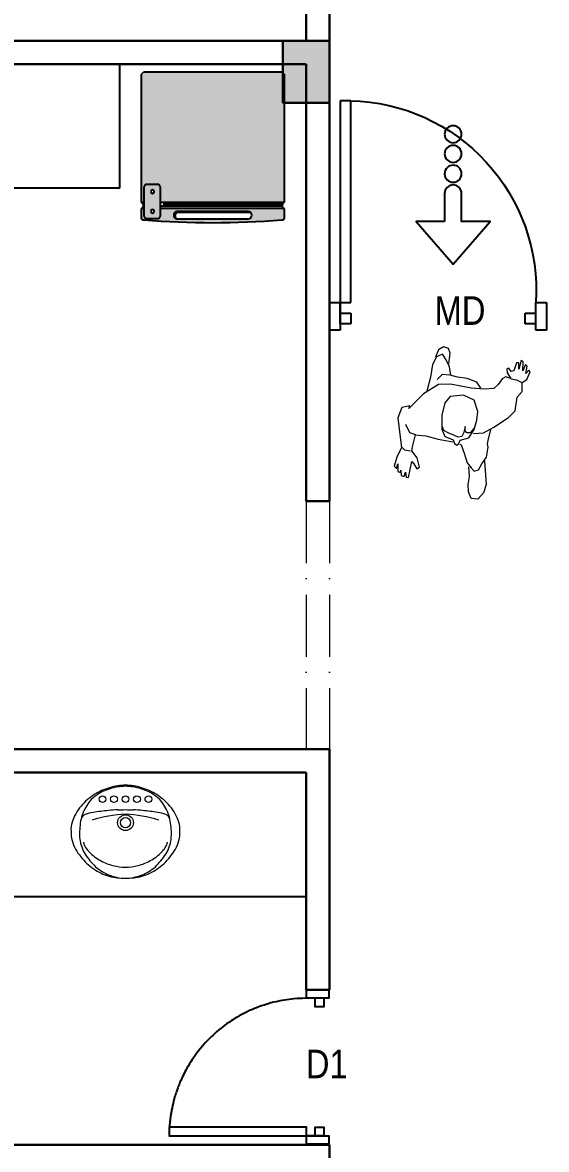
# Model space of a CAD drawing. Extents: x -454308 to 890911, y -14103 to 1343694.
# Drawn here: x 201948.3 to 202049.7, y 662371.2 to 662589.2 of the extents above; entities that cross this region are included whole.
import ezdxf

# ---------------------------------------------------------------- set-up
doc = ezdxf.new("R2010")
doc.units = 0
doc.header["$MEASUREMENT"] = 0
doc.linetypes.add('ACAD_ISO10W100', pattern=[18, 12, -3, 0, -3])
for name, color, linetype in [('A-Door', 144, 'Continuous'), ('cup', 126, 'Continuous'), ('ELE', 7, 'Continuous'), ('FURN', 250, 'Continuous'), ('railing', 162, 'Continuous'), ('stair', 135, 'Continuous')]:
    doc.layers.add(name, color=color, linetype=linetype)
for name, color, linetype, lineweight in [('A-FURN', 35, 'Continuous', 5), ('A-Wall', 7, 'Continuous', 30), ('col', 232, 'Continuous', 30), ('Hatch Gris Claro', 9, 'Continuous', 9), ('P-SANIT', 53, 'Continuous', 9), ('PERSONAS', 7, 'Continuous', 0), ('TXT', 42, 'Continuous', 25)]:
    doc.layers.add(name, color=color, linetype=linetype, lineweight=lineweight)
doc.styles.get("Standard").update_dxf_attribs({"font": 'stylu.ttf', "height": 7})

# ---------------------------------------------------------------- blocks, each defined once
blk = doc.blocks.new('FIDGE')
at = {"layer": 'FURN', "ltscale": 5, "true_color": 0xefddb2}
h = blk.add_hatch(color=254, dxfattribs=at)
h.set_gradient(color1=(245, 239, 209), one_color=1, tint=1)
h.paths.add_polyline_path([(851812.5118199768, 667310.6633607472), (851812.0235093834, 667310.1750501536), (851812.0235093834, 667285.3511941461), (851835.968247982, 667285.3511941461), (851835.968247982, 667288.3478638522, -0.4142135623730951), (851836.5680330243, 667288.9476488946), (851838.4621721907, 667288.9476488946, -0.4142135623730951), (851839.0619572331, 667288.3478638522), (851839.0619572331, 667285.3511941461), (851839.5856463488, 667285.3511941461), (851839.5856463488, 667310.1750501536), (851839.0973357555, 667310.6633607472)])
at = {"layer": 'FURN', "ltscale": 5}
h = blk.add_hatch(color=53, dxfattribs=at)
h.set_gradient(color1=(224, 205, 113), color2=(239, 230, 184), one_color=1, tint=0.8299999833106995, name='CYLINDER')
h.paths.add_polyline_path([(851839.0619572331, 667288.3478638522, 0.4142135623730951), (851838.4621721907, 667288.9476488946), (851836.5680330243, 667288.9476488946, 0.4142135623730951), (851835.968247982, 667288.3478638522), (851835.968247982, 667282.7975228432, 0.4142135623730951), (851836.5680330243, 667282.197737801), (851838.4621721907, 667282.197737801, 0.4142135623730951), (851839.0619572331, 667282.7975228432)])
h.paths.add_polyline_path([(851837.7914954369, 667283.6797770158, -1), (851837.1165043275, 667283.6797770158, -1)], flags=16)
h.paths.add_polyline_path([(851837.1165043275, 667287.4656096796, -1), (851837.7914954369, 667287.4656096796, -1)], flags=16)
at = {"layer": 'FURN', "true_color": 0xcccf96}
h = blk.add_hatch(color=9, dxfattribs=at)
h.paths.add_polyline_path([(851839.1358326123, 667281.9400619791, 0.3912832228420068), (851839.5856463488, 667282.4268527223), (851839.5856463488, 667284.2262089638), (851839.0619572331, 667284.2262089638), (851839.0619572331, 667282.7975228432, -0.4142135623730951), (851838.4621721907, 667282.197737801), (851836.5680330243, 667282.197737801, -0.4142135623730951), (851835.968247982, 667282.7975228432), (851835.968247982, 667284.2262089638), (851812.0235093834, 667284.2262089638), (851812.0235093834, 667282.4268527223, 0.3912832228310268), (851812.4733231202, 667281.9400619791, 0.0394798524977522)])
h.paths.add_polyline_path([(851818.2446322456, 667282.9307113895, -0.4142135623730865), (851818.965812509, 667283.6518916527), (851832.6433432235, 667283.6518916527, -0.4142135623730951), (851833.3645234866, 667282.9307113895, -0.4142135623967353), (851832.6433432235, 667282.2095311262), (851818.965812509, 667282.2095311262, -0.4142135623967353)], flags=16)
at = {"layer": 'FURN', "ltscale": 0.03}
h = blk.add_hatch(color=256, dxfattribs=at)
edge = h.paths.add_edge_path()
edge.add_ellipse((851832.4903596295, 667282.8320430735), major_axis=(-0.4524122548069792, -0.4524122548069791), ratio=0.9999999999319515, start_angle=58.359665155849086, end_angle=205.770811798673, ccw=False)
edge.add_ellipse((851832.6433432235, 667282.9307113895), major_axis=(-0.5099514545912404, -0.50995145459124), ratio=0.9999999999469597, start_angle=44.59102439707917, end_angle=135.0000000077293)
edge.add_ellipse((851832.6433432235, 667282.9307113895), major_axis=(-0.509951454587281, -0.5099514545872808), ratio=0.9999999999417772, start_angle=134.999999998332, end_angle=225.000000001668)
edge.add_line((851832.6433432235, 667283.6518916527), (851818.965812509, 667283.6518916527))
edge.add_ellipse((851818.9658125094, 667282.9307113895), major_axis=(0.5099514546065902, -0.5099514546065907), ratio=0.9999999998486874, start_angle=135.0000000141629, end_angle=180.5042753145712)
edge.add_line((851818.4513926458, 667283.4361549336), (851832.7010787721, 667283.4361549336))
for p, q in [((851812.0235093834, 667310.1750501536), (851812.5118199768, 667310.6633607472)), ((851812.0235093834, 667310.1750501536), (851812.5118199768, 667310.6633607472)), ((851812.0235093834, 667285.3511941461), (851812.0235093834, 667310.1750501536)), ((851812.5118199768, 667310.6633607472), (851839.0973357555, 667310.6633607472)), ((851839.0973357555, 667310.6633607472), (851839.5856463488, 667310.1750501536)), ((851839.0973357555, 667310.6633607472), (851839.5856463488, 667310.1750501536)), ((851839.5856463488, 667310.1750501536), (851839.5856463488, 667285.3511941461)), ((851835.968247982, 667285.3511941461), (851812.0235093838, 667285.3511941461)), ((851839.5856463488, 667285.3511941461), (851839.0619572331, 667285.3511941461)), ((851812.0235093834, 667284.2262089638), (851812.0235093834, 667282.4268527223)), ((851818.4513926458, 667283.4361549336), (851832.7010787721, 667283.4361549336)), ((851832.6433432235, 667283.6518916527), (851818.965812509, 667283.6518916527)), ((851839.5856463488, 667284.2262089638), (851839.0619572331, 667284.2262089638)), ((851839.5856463488, 667284.2262089638), (851839.5856463488, 667282.4268527223)), ((851832.6381181219, 667282.2095311262), (851818.965812509, 667282.2095311262))]:
    blk.add_line(p, q)
for centre, radius, start, end in [((851811.6907732061, 667284.7887015548), 0.6535375115282523, 300.6059604413329, 59.39403956440798), ((851839.9183825264, 667284.7887015548), 0.6535375115243033, 120.6059604355919, 239.3940395586671), ((851832.6433337929, 667282.9307019594), 0.7211896934019041, 269.5856311290957, 89.99925081362538), ((851832.5005099787, 667282.8228430301), 0.629724405588717, 283.1098448732428, 76.89015512675705), ((851812.5118199768, 667282.4268527223), 0.488310593449569, 180, 265.4782904484907), ((851825.8045778662, 667450.5130812175), 169.0993352093809, 265.4782904484907, 274.5216558903645), ((851839.0973357555, 667282.4268527223), 0.4883105934422929, 274.5217095515093, 0)]:
    blk.add_arc(centre, radius, start, end)
for p, q in [((851812.0235093834, 667310.1750501536), (851812.0235093834, 667285.3511941461)), ((851839.0973357555, 667310.6633607472), (851812.5118199768, 667310.6633607472)), ((851839.5856463488, 667285.3511941461), (851839.5856463488, 667310.1750501536)), ((851812.0235093834, 667285.3511941461), (851835.968247982, 667285.3511941461)), ((851839.0619572331, 667285.3511941461), (851839.5856463488, 667285.3511941461)), ((851812.0235093834, 667284.2262089638), (851835.968247982, 667284.2262089638)), ((851812.0235093834, 667284.2262089638), (851812.0235093834, 667282.4268527223)), ((851812.3446380632, 667285.0340984962), (851835.4079034663, 667285.0340984962)), ((851812.5242584449, 667284.6389328629), (851835.7312203351, 667284.6389328629)), ((851839.0619572331, 667284.2262089638), (851839.5856463488, 667284.2262089638)), ((851839.5856463488, 667282.4268527223), (851839.5856463488, 667284.2262089638))]:
    blk.add_line(p, q, dxfattribs=at)
for points in [[(851836.5680330243, 667282.197737801), (851838.4621721907, 667282.197737801, 0.4142135623730951), (851839.0619572331, 667282.7975228432), (851839.0619572331, 667288.3478638522, 0.4142135623730951), (851838.4621721907, 667288.9476488946), (851836.5680330243, 667288.9476488946, 0.4142135623730951), (851835.968247982, 667288.3478638522), (851835.968247982, 667282.7975228432, 0.4142135623730951)], [(851818.965812509, 667283.6518916527), (851832.6433432235, 667283.6518916527, -0.4142135623730951), (851833.3645234866, 667282.9307113895), (851833.3645234866, 667282.9307113895, -0.4142135623730951), (851832.6433432235, 667282.2095311262), (851818.965812509, 667282.2095311262, -0.4142135623730951), (851818.2446322456, 667282.9307113895), (851818.2446322456, 667282.9307113895, -0.4142135623730784)]]:
    blk.add_lwpolyline(points, format="xyb", close=True, dxfattribs=at)
blk.add_lwpolyline([(851818.4513926458, 667283.4361549336), (851832.7010787721, 667283.4361549336, -0.7495820116808743), (851832.6381181219, 667282.2095311262)], format="xyb", dxfattribs=at)
for centre in [(851837.4539998822, 667287.4656096796), (851837.4539998822, 667283.6797770158)]:
    blk.add_circle(centre, 0.33749555467957, dxfattribs=at)
for centre, radius, start, end in [((851811.6907732061, 667284.7887015548), 0.6535375115279028, 300.6059604413329, 59.3940395586671), ((851839.9183825264, 667284.7887015548), 0.6535375115283989, 120.6059604413329, 239.3940395586671), ((851812.5118199768, 667282.4268527223), 0.4883105934398675, 180, 265.4782904484907), ((851825.8045778662, 667450.5130812175), 169.0993352092379, 265.4782904484907, 274.5217095515093), ((851839.0973357555, 667282.4268527223), 0.4883105934398675, 274.5217095515093, 0)]:
    blk.add_arc(centre, radius, start, end, dxfattribs=at)
blk = doc.blocks.new('H-1')
at = {"layer": 'PERSONAS'}
for p, q in [((-0.6077744394789307, 0.1586960312345695), (-0.6142573668332716, 0.1505992949470851)), ((-0.6142573668332716, 0.1505992949470851), (-0.5850841937383393, 0.1408832114021266)), ((-0.5737390708681005, 0.1554573367196212), (-0.6077744394789307, 0.1586960312345695)), ((-0.5834634618997825, 0.1748895038095384), (-0.5899463892542371, 0.1684121147795849)), ((-0.5899463892542371, 0.1684121147795849), (-0.5737390708681005, 0.1554573367196212)), ((-0.5478073614503955, 0.1635540730070488), (-0.5834634618997825, 0.1748895038095384)), ((-0.5332207749028158, 0.1441219059171317), (-0.5478073614503955, 0.1635540730070488)), ((-0.6239817578650673, 0.1392638641446524), (-0.6288439533808515, 0.129547780599637)), ((-0.6288439533808515, 0.129547780599637), (-0.5899463892542371, 0.1230703915696836)), ((-0.5850841937383393, 0.1408832114021266), (-0.6239817578650673, 0.1392638641446524)), ((-0.5899463892542371, 0.1230703915696836), (-0.6174988305106126, 0.1198316970546784)), ((-0.6174988305106126, 0.1198316970546784), (-0.6174988305106126, 0.1101156135097199)), ((-0.6174988305106126, 0.1101156135097199), (-0.5802219982224415, 0.1020188772222355)), ((-0.5802219982224415, 0.1020188772222355), (-0.576980534545328, 0.0906834464197459)), ((-0.5445658998589809, 0.0923027950726123), (-0.5429451674556276, 0.1182123508422705)), ((-0.5429451674556276, 0.1182123508422705), (-0.5332207750666385, 0.1425025599505716)), ((-0.4927024789375312, 0.1473606004321368), (-0.5332207749028158, 0.1441219059171317)), ((-0.4667707695198261, 0.1279284333421629), (-0.4927024789375312, 0.1473606004321368)), ((-0.4051829596526205, 0.1246897388271577), (-0.4667707695198261, 0.1279284333421629)), ((-0.3727683228803471, 0.0987801827072303), (-0.4051829596526205, 0.1246897388271577)), ((-0.576980534545328, 0.0906834464197459), (-0.5899463892542371, 0.0793480156172564)), ((-0.5899463892542371, 0.0793480156172564), (-0.5867049255768964, 0.0696319320722978)), ((-0.5867049255768964, 0.0696319320722978), (-0.5688768753523163, 0.0728706265873029)), ((-0.5688768753523163, 0.0728706265873029), (-0.5461866296117251, 0.0923027936772769)), ((-0.5461866296117251, 0.0923027936772769), (-0.5510488251275092, 0.0696319320722978)), ((-0.5510488251275092, 0.0696319320722978), (-0.5397037022572704, 0.05343845949732901)), ((-0.5397037022572704, 0.05343845949732901), (-0.5137719928395656, 0.0388643341798911)), ((-0.3241463677220508, 0.0388643341798911), (-0.3727683228803471, 0.0987801827072303)), ((-0.5137719928395656, 0.0388643341798911), (-0.4943232107762018, 0.0210515143474481)), ((-0.4943232107762018, 0.0210515143474481), (-0.4862195515831901, -0.0210515143474481)), ((-0.2949731946271186, -0.0048580417725361), (-0.3241463677220508, 0.0388643341798911)), ((-0.2625585578548453, 0.0194321670899171), (-0.312801244851812, 0.0259095561199274)), ((-0.2479719713073791, 0.017812819832443), (-0.2625585578548453, 0.0194321670899171)), ((-0.233385384759913, 0.0226708616049223), (-0.2479719713073791, 0.017812819832443)), ((-0.1880048932787304, 0.0194321670899171), (-0.233385384759913, 0.0226708616049223)), ((-0.1572109883452413, 0.0016193472574741), (-0.1880048932787304, 0.0194321670899171)), ((-0.1717975748927074, 0.0129547780599637), (-0.0680707372216603, 0.0307675978924067)), ((-0.1296585470888658, -0.0097160835450154), (-0.1572109883452413, 0.0016193472574741)), ((-0.0680707372216603, 0.0307675978924067), (-0.0307939049334891, 0.0226708616049223)), ((-0.0307939049334891, 0.0226708616049223), (0, 0)), ((0, 0), (0, -0.0291482506349325)), ((-0.4894610152603037, -0.0356256396649428), (-0.5137719928395656, -0.0566771540123909)), ((-0.4862195515831901, -0.0210515143474481), (-0.4862195515831901, -0.0777286683598391)), ((-0.3857341775892564, -0.038864334179948), (-0.4338550366027222, -0.0605807978355983)), ((-0.3468366134625285, -0.038864334179948), (-0.3857341775892564, -0.038864334179948)), ((-0.3046975856586869, -0.0469610704674324), (-0.3468366134625285, -0.038864334179948)), ((-0.3088277114027278, -0.0484552513535164), (-0.2884902672726639, -0.0631545430423444)), ((-0.2663950719939976, -0.0674884490771319), (-0.3046975856586869, -0.0469610704674324)), ((-0.2868695354339934, -0.0485804177249065), (-0.2949731946271186, -0.0048580417725361)), ((-0.1555902565065708, -0.0631545430423444), (-0.13452074260465, -0.0437223759524272)), ((-0.0956231784780357, -0.0469610704674324), (-0.1377622062818773, -0.0534384594973858)), ((-0.13452074260465, -0.0437223759524272), (-0.1215548878957406, -0.0291482506349325)), ((-0.1215548878957406, -0.0291482506349325), (-0.1296585470888658, -0.0097160835450154)), ((-0.0599670780285351, -0.0485804177249065), (-0.0956231784780357, -0.0469610704674324)), ((-0.0275524412563755, -0.0437223759524272), (-0.0599670780285351, -0.0485804177249065)), ((0, -0.0291482506349325), (-0.0275524412563755, -0.0437223759524272)), ((-0.5137719928395656, -0.0566771540123909), (-0.5267378475483611, -0.1003995299647613)), ((-0.4862195515831901, -0.0777286683598391), (-0.4943232107762018, -0.1716508092945901)), ((-0.4338550366027222, -0.0605807978355983), (-0.4512054797694418, -0.1085901410909287)), ((-0.2949731946271186, -0.0858254046473235), (-0.3138464992133549, -0.0873821674066449)), ((-0.3138464992133549, -0.0873821674066449), (-0.2868695354339934, -0.0906834464198028)), ((-0.2868695354339934, -0.0777286683598391), (-0.2949731946271186, -0.0858254046473235)), ((-0.2884902672726639, -0.0631545430423444), (-0.2868695354339934, -0.0777286683598391)), ((-0.2868695354339934, -0.0906834464198028), (-0.2690414852092999, -0.0987801827072872)), ((-0.2690414852092999, -0.0987801827072872), (-0.2641792896934021, -0.113354308024725)), ((-0.2512369240714634, -0.1031844948710159), (-0.2663950719939976, -0.0674884490771319)), ((-0.2335174485644984, -0.1034655091167451), (-0.2317646529212425, -0.0971608354497562)), ((-0.2317646529212425, -0.0971608354497562), (-0.1961085524717418, -0.0809673628748442)), ((-0.1961085524717418, -0.0809673628748442), (-0.1555902565065708, -0.0631545430423444)), ((-0.5283585793870316, -0.1441219059171885), (-0.5332207749028158, -0.1765088510670694)), ((-0.5267378475483611, -0.1003995299647613), (-0.5283585793870316, -0.1441219059171885)), ((-0.4512054797694418, -0.1085901410909287), (-0.4397429134951383, -0.1672699658404895)), ((-0.2690414852092999, -0.1311671278572248), (-0.2771451444023114, -0.1570766839771522)), ((-0.2641792896934021, -0.113354308024725), (-0.2690414852092999, -0.1311671278572248)), ((-0.2604367298713441, -0.1727460195019148), (-0.2539538025168895, -0.1452171161244564)), ((-0.2539538025168895, -0.1452171161244564), (-0.2501877536078609, -0.1350003655514342)), ((-0.2360552850313979, -0.1079721292020395), (-0.2512369240714634, -0.1031844948710159)), ((-0.2501877536078609, -0.1350003655514342), (-0.2339334590785711, -0.1274042962920134)), ((-0.2463512394688223, -0.2007990599295226), (-0.2406372467016808, -0.1351442795352113)), ((-0.2279281387820902, -0.1165930025397301), (-0.2360552850313979, -0.1079721292020395)), ((-0.2339334590785711, -0.1274042962920134), (-0.2279281387820902, -0.1165930025397301)), ((-0.6499134672827723, -0.1959410181570433), (-0.6547756627985564, -0.2186118797619656)), ((-0.6304646852195219, -0.1862249346120848), (-0.6499134672827723, -0.1959410181570433)), ((-0.5834634618997825, -0.1878442818695589), (-0.6304646852195219, -0.1862249346120848)), ((-0.5704976071908732, -0.1829862400970796), (-0.5996707802858054, -0.2007990599295226)), ((-0.5332207749028158, -0.1732701565521211), (-0.5704976071908732, -0.1829862400970796)), ((-0.5332207749028158, -0.1765088510670694), (-0.5332207749028158, -0.2121344907320122)), ((-0.4943232107762018, -0.1716508092945901), (-0.4878402834217468, -0.2234699215344449)), ((-0.4397429134951383, -0.1672699658404895), (-0.408949008561649, -0.1883214801879376)), ((-0.408949008561649, -0.1883214801879376), (-0.3533195408169831, -0.1959410181570433)), ((-0.3533195408169831, -0.1959410181570433), (-0.2917317309497775, -0.1894636291270331)), ((-0.2868695354339934, -0.1797475455820745), (-0.3046975856586869, -0.1894636291270331)), ((-0.2917317309497775, -0.1894636291270331), (-0.2604367298713441, -0.1727460195019148)), ((-0.2771451444023114, -0.1570766839771522), (-0.2868695354339934, -0.1797475455820745)), ((-0.6547756627985564, -0.2186118797619656), (-0.6401890762510904, -0.2396633941094137)), ((-0.6401890762510904, -0.2396633941094137), (-0.6061537076402601, -0.2493794776544291)), ((-0.5996707802858054, -0.2007990599295226), (-0.6223610260263968, -0.2202312270194966)), ((-0.6223610260263968, -0.2202312270194966), (-0.6077744394789307, -0.244521435881893)), ((-0.6077744394789307, -0.244521435881893), (-0.5721183390294301, -0.2590955611993877)), ((-0.5332207749028158, -0.2121344907320122), (-0.5089097973236676, -0.2315666578219293)), ((-0.4878402834217468, -0.2234699215344449), (-0.4392183282634507, -0.2850051173193151)), ((-0.2560756305003906, -0.2574762139419136), (-0.2463512394688223, -0.2007990599295226)), ((-0.5721183390294301, -0.2590955611993877), (-0.5153927246781222, -0.2623342557143928)), ((-0.5153927246781222, -0.2623342557143928), (-0.45218418297236, -0.2720503392593514)), ((-0.4392183282634507, -0.2850051173193151), (-0.367906127364563, -0.3433016185891802)), ((-0.2560756305003906, -0.3028179371517581), (-0.2560756305003906, -0.2574762139419136)), ((-0.1555902565065708, -0.2850051173193151), (-0.1831426977629462, -0.3125340206967735)), ((-0.115071960541286, -0.2704309920018773), (-0.1555902565065708, -0.2850051173193151)), ((-0.1361414744432068, -0.3076759789242374), (-0.1264170834115248, -0.2979598953792788)), ((-0.1264170834115248, -0.2979598953792788), (-0.1069683013481608, -0.28176642280431)), ((-0.1069683013481608, -0.28176642280431), (-0.115071960541286, -0.2704309920018773)), ((-0.3808719820733586, -0.340062924074175), (-0.3695268592032335, -0.3756885637391178)), ((-0.367906127364563, -0.3433016185891802), (-0.3808719820733586, -0.340062924074175)), ((-0.2625585571273632, -0.3287274930749504), (-0.2965939274431548, -0.3497790075479088)), ((-0.2560756295448527, -0.3011985893314204), (-0.2625585571273632, -0.3287274930749504)), ((-0.2009707479876397, -0.3109146734392425), (-0.2560756305003906, -0.3028179371517581)), ((-0.1831426977629462, -0.3125340206967735), (-0.2009707479876397, -0.3109146734392425)), ((-0.1977292833329329, -0.3611144381151234), (-0.1847634301985863, -0.3449209662512658)), ((-0.1847634301985863, -0.3449209662512658), (-0.183142697795347, -0.3173920625077358)), ((-0.0648292735443192, -0.3157727152117218), (-0.1361414744432068, -0.3076759789242374)), ((-0.0940024466393652, -0.3513983548766646), (-0.0696914690602171, -0.3481596603616595)), ((-0.0875195192849106, -0.3303468405292165), (-0.0648292735443192, -0.3254887987567372)), ((-0.0664500053829897, -0.3352048823016958), (-0.0875195192849106, -0.3303468405292165)), ((-0.0696914690602171, -0.3481596603616595), (-0.0664500053829897, -0.3352048823016958)), ((-0.0648292735443192, -0.3254887987567372), (-0.0648292735443192, -0.3157727152117218)), ((-0.3695268592032335, -0.3756885637391178), (-0.3225256358834939, -0.3886433417990815)), ((-0.3225256358834939, -0.3886433417990815), (-0.249592703145936, -0.3724498692241127)), ((-0.249592703145936, -0.3724498692241127), (-0.1928670887946282, -0.359495091164149)), ((-0.1928670887946282, -0.359495091164149), (-0.1491073291521161, -0.3756885637391178)), ((-0.1491073291521161, -0.3756885637391178), (-0.1085890331868313, -0.3837853000266023)), ((-0.1199341560570701, -0.3675918274516334), (-0.08589878744624, -0.3643531329366283)), ((-0.0988646421551494, -0.3724498692241127), (-0.1199341560570701, -0.3675918274516334)), ((-0.1085890331868313, -0.3837853000266023), (-0.0988646421551494, -0.3724498692241127)), ((-0.0826573237691264, -0.3530177021341387), (-0.0940024466393652, -0.3513983548766646)), ((-0.08589878744624, -0.3643531329366283), (-0.0826573237691264, -0.3530177021341387))]:
    blk.add_line(p, q, dxfattribs=at)
blk = doc.blocks.new('EREREWQ')
at = {"layer": 'railing'}
blk.add_lwpolyline([(148291.4347415268, 675692.7766259672), (148291.4347415268, 675698.3021442904), (148299.6994405865, 675691.1333505046), (148291.4347415268, 675683.9645567187), (148291.4347415268, 675689.4900750419), (148286.0362643356, 675689.4900750419, -1), (148286.0362643356, 675692.7766259672)], format="xyb", close=True, dxfattribs=at)
blk.add_lwpolyline([(148284.3929888728, 675691.1333505046), (148284.3929888728, 675691.1333505046)], dxfattribs=at)
for centre in [(148274.572461693, 675691.1333505046), (148278.3937292405, 675691.1333505046), (148282.2149967881, 675691.1333505046)]:
    blk.add_circle(centre, 1.643275462823005, dxfattribs=at)
blk = doc.blocks.new('WWQQWWQ')
at = {"layer": 'A-Door'}
for p, q in [((148490.1879734471, 675244.6171032278), (148490.1879734471, 675242.5545298185)), ((148495.5506641901, 675244.6171032278), (148490.1879734471, 675244.6171032278)), ((148490.1879734471, 675244.6171032278), (148490.1879734471, 675242.5545298185)), ((148495.5506641901, 675242.5545298185), (148495.5506641901, 675244.6171032278)), ((148490.1879734471, 675242.5545298185), (148495.5506641901, 675242.5545298185)), ((148490.1879734471, 675242.5545298185), (148491.4255175246, 675242.5545298185)), ((148491.4255175246, 675242.5545298185), (148491.4255175246, 675240.4919564828)), ((148491.4255175246, 675240.4919564828), (148493.4880907804, 675240.4919564828)), ((148493.4880907804, 675240.4919564828), (148493.4880907804, 675242.5545298185)), ((148493.4880907804, 675242.5545298185), (148495.5506641901, 675242.5545298185)), ((148493.4880907804, 675206.7422499732), (148491.4255175246, 675206.7422499732)), ((148491.4255175246, 675206.7422499732), (148491.4255175246, 675204.6796766375)), ((148493.4880907804, 675204.6796766375), (148493.4880907804, 675206.7422499732)), ((148495.5506641901, 675204.6796766375), (148495.5506641901, 675206.7422499732)), ((148495.5506641901, 675206.7422499732), (148534.5518382875, 675206.7422499732)), ((148534.5518382875, 675206.7422499732), (148534.5518382875, 675204.6796766375)), ((148534.5518382875, 675204.6796766375), (148490.1879734471, 675204.6796766375)), ((148490.1879734471, 675204.6796766375), (148490.1879734471, 675202.6171032278)), ((148491.4255175246, 675204.6796766375), (148495.5506641901, 675204.6796766375)), ((148495.5506641901, 675204.6796766375), (148493.4880907804, 675204.6796766375)), ((148495.5506641901, 675202.6171032278), (148495.5506641901, 675204.6796766375)), ((148490.1879734471, 675202.6171032278), (148495.5506641901, 675202.6171032278))]:
    blk.add_line(p, q, dxfattribs=at)
blk.add_arc((148497.8766779394, 675205.9445116114), 36.68383531018716, 1.246070487246185, 93.6353950792882, dxfattribs=at)
blk = doc.blocks.new('OVALIN PLANTA Nº 2')
at = {"layer": 'P-SANIT'}
for centre, radius in [((-0.1015999999999622, -0.1620000000000061), 0.015), ((-0.0507999999999811, -0.1620000000000061), 0.015), ((0, -0.1620000000000061), 0.015), ((0.0507999999999811, -0.1620000000000061), 0.015), ((0.1015999999999622, -0.1620000000000061), 0.015), ((0, -0.2660000000000195), 0.035), ((0, -0.2660000000000195), 0.0225)]:
    blk.add_circle(centre, radius, dxfattribs=at)
for centre, radius, start, end in [((0.0314386648558411, -0.3936502593944908), 0.3040682165631177, 123.9103165638252, 138.5833330308887), ((-0.0092078701536593, -0.3098891260130472), 0.2036825545950453, 116.7862099994148, 136.8489608491227), ((0.0161855953160739, -0.3992000213767142), 0.300577608410624, 106.8213622541648, 120.9057605246085), ((0.0168833946820541, -0.3989736283317313), 0.2954473465260059, 99.99248570416688, 113.5156580961604), ((0.0034154647439664, -0.3450389406606007), 0.2450627426588706, 90.79856304804979, 107.627974042471), ((0.0086502789522456, -0.4018731408582429), 0.2969991398792077, 91.66901013801687, 98.33098986198453), ((-0.0034154647439664, -0.3450389406606007), 0.2450627426588706, 72.37202595752896, 89.20143695195028), ((-0.0086502789522456, -0.4018731408582429), 0.2969991398792077, 81.66901013801547, 88.33098986198313), ((-0.0168833946818268, -0.3989736283317313), 0.2954473465260059, 66.48434190383958, 80.00751429583312), ((-0.0161855953160739, -0.3992000213767142), 0.300577608410624, 59.09423947539145, 73.17863774583519), ((0.0092078701536593, -0.3098891260130472), 0.2036825545950453, 43.15103915087733, 63.21379000058521), ((-0.0314386648558411, -0.3936502593944908), 0.3040682165631177, 41.41666696911125, 56.08968343617475), ((-0.0417277812257453, -0.3251599012436941), 0.2039123941460958, 139.4151812388403, 162.642002356372), ((0.0027383468841435, -0.2979364505408455), 0.2049205124034549, 141.5768857714292, 161.5924571946352), ((-0.0027383468839162, -0.2979364505408455), 0.2049205124034549, 18.40754280536327, 38.42311422857075), ((0.0417277812257453, -0.3251599012436941), 0.2039123941460958, 17.35799764362797, 40.58481876115965), ((0.0391463836076582, -0.3064248647837076), 0.2421706026605946, 162.4069807184492, 179.1896752241524), ((-0.1673814728501384, -0.2578181868437923), 0.03, 111.7838862182246, 166.7563550706857), ((-0.1216730883134005, -0.3721905763471796), 0.1531677713433156, 97.96383961226013, 111.7838862182246), ((0.0328456747349719, -0.8211062228895967), 0.5940150082103541, 93.16974961376694, 107.6655013815523), ((0.0715994941272129, -1.753722393652024), 1.548153238417761, 95.46521959868411, 97.96383961226013), ((-0.0021328642255867, -0.8268152817572341), 0.6186163374750226, 92.971552515478, 96.8437896196066), ((-0.0268635278816873, 0.11542524338509), 0.3245389609722788, 268.7043153786766, 274.7480580904497), ((0.0268635278816873, 0.11542524338509), 0.3245389609722788, 265.2519419095503, 271.2956846213235), ((-0.0328456747347445, -0.8211062228895967), 0.5940150082103541, 72.33449861844761, 86.83025038623305), ((0.0021328642255867, -0.8268152817572341), 0.6186163374750226, 83.15621038039339, 87.02844748452202), ((-0.0715994941272129, -1.753722393652024), 1.548153238417761, 82.03616038773988, 84.53478040131591), ((0.1216730883134005, -0.3721905763471796), 0.1531677713433156, 68.21611378177539, 82.03616038773988), ((0.1673814728501384, -0.2578181868437923), 0.03, 13.24364492931428, 68.21611378177539), ((-0.0391463836074308, -0.3064248647837076), 0.2421706026605946, 0.8103247758476207, 17.59301928155081), ((-0.134418988839343, -0.2961868436365762), 0.1067985535466433, 162.642002356372, 183.6576372828124), ((0.134418988839343, -0.2961868436365762), 0.1067985535466433, 356.3423627171875, 17.35799764362797), ((-0.1066472706024797, -0.3091186473939445), 0.1344919839340004, 177.3924563566748, 195.3300822243706), ((-0.0595632309980374, -0.2962113371014823), 0.1833131416882173, 195.3300822243706, 221.2175443065104), ((-0.0279228450294795, -0.3153354974939759), 0.175511181099671, 175.9697432650153, 187.6164357871103), ((-0.0258628168826363, -0.3150600295739139), 0.1775895454902829, 187.6164357871103, 210.8024455189943), ((0.0258628168828636, -0.3150600295739139), 0.1775895454902829, 329.1975544810057, 352.3835642128897), ((0.0595632309980374, -0.2962113371014823), 0.1833131416882173, 318.7824556934895, 344.6699177756293), ((0.0279228450294795, -0.3153354974939759), 0.175511181099671, 352.3835642128897, 4.030256734984702), ((0.1066472706024797, -0.3091186473939445), 0.1344919839340004, 344.6699177756293, 2.607543643325203), ((-0.0995051195416181, -0.3287575000689742), 0.0902231368334689, 195.5550290602754, 227.7100619043675), ((-0.0310391077375698, -0.2788195026701032), 0.1740708821601731, 222.0905713619554, 243.0550122600565), ((0.0310391077375698, -0.2788195026701032), 0.1740708821601731, 296.9449877399435, 317.9094286380446), ((0.0995051195416181, -0.3287575000689742), 0.0902231368334689, 312.2899380956325, 344.4449709397245), ((0.0068972127694451, -0.2583145460180276), 0.2587284415780775, 217.8305458076494, 235.1978782721125), ((0.0739208866491481, -0.2409730112765089), 0.3014968642655727, 213.1860097318971, 226.8139902680969), ((-0.0099687554873071, -0.2580253466083207), 0.2023719693719492, 240.4039276706165, 257.0247784777901), ((0.0099687554875345, -0.2580253466083207), 0.2023719693719492, 282.9752215222098, 299.5960723293834), ((-0.0739208866491481, -0.2409730112765089), 0.3014968642655727, 313.1860097319033, 326.813990268103), ((-0.0068972127694451, -0.2583145460180276), 0.2587284415780775, 304.8021217278875, 322.1694541923506), ((-0.0155465247075881, -0.2955881104961122), 0.2153312317037326, 234.4409912882706, 254.5665361176518), ((0.0049040984670228, -0.3060146944029327), 0.2069212771674431, 228.4229955554113, 248.4382677614795), ((0.0028282625701195, -0.3035387550950475), 0.2084804300084287, 249.2189314660766, 269.2226969239727), ((-0.0056996166665613, -0.3022020589020258), 0.160898923214228, 252.0048131858173, 272.0300466216992), ((0.0056996166667886, -0.3022020589020258), 0.160898923214228, 267.9699533783008, 287.9951868141827), ((-0.0028282625701195, -0.3035387550950475), 0.2084804300084287, 270.7773030760272, 290.7810685339234), ((-0.0049040984667954, -0.3060146944029327), 0.2069212771674431, 291.5617322385206, 311.5770044445886), ((0.0155465247075881, -0.2955881104961122), 0.2153312317037326, 285.4334638823482, 305.5590087117293), ((-2.73173741334e-05, -0.2078089301514012), 0.3041910710752171, 256.1489410416058, 270.0051453523859), ((2.73173743608e-05, -0.2078089301514012), 0.3041910710752171, 269.9948546476141, 283.8510589583942)]:
    blk.add_arc(centre, radius, start, end, dxfattribs=at)
blk = doc.blocks.new('colummn')
at = {"layer": 'Hatch Gris Claro'}
blk.add_hatch(color=256, dxfattribs=at).paths.add_polyline_path([(154558.6418708955, 675547.1724355803), (154567.6418708955, 675547.1724355803), (154567.6418708955, 675559.1724355803), (154558.6418708955, 675559.1724355803)])
at = {"layer": 'col'}
blk.add_lwpolyline([(154558.6418708955, 675547.1724355803), (154567.6418708955, 675547.1724355803), (154567.6418708955, 675559.1724355803), (154558.6418708955, 675559.1724355803), (154558.6418708955, 675547.1724355803)], dxfattribs=at)

msp = doc.modelspace()

# ---------------------------------------------------------------- linework, layer by layer
at = {"layer": 'A-Door'}
msp.add_lwpolyline([(202007.6058285413, 662402.1347434584), (202007.6058285413, 662400.4735604778), (202003.2867525931, 662400.4735604778), (202003.2867525931, 662402.1347434584), (202007.6058285413, 662402.1347434584), (202007.6058285413, 662400.4735604778), (202006.609118696, 662400.4735604778), (202006.609118696, 662398.812377354), (202004.9479358656, 662398.812377354), (202004.9479358656, 662400.4735604778), (202003.2867525931, 662400.4735604778), (202002.4164803897, 662400.4593090668), (202001.934262614, 662400.4391269693), (202001.4571570003, 662400.4105143375), (202000.8157123519, 662400.3584450653), (202000.3430845649, 662400.3100491205), (201999.890372772, 662400.255664783), (201999.4605492562, 662400.1967158386), (201999.0302481444, 662400.1305158804), (201998.5962866969, 662400.0564165605), (201998.1705363205, 662399.97649887), (201997.6998138959, 662399.8797345805), (201997.4072850537, 662399.815112489), (201996.8995190212, 662399.6946840507), (201996.3985441124, 662399.5654718936), (201995.8516812238, 662399.4124524377), (201995.4657936853, 662399.2968374357), (201995.0794286987, 662399.1746493028), (201994.5496557876, 662398.9964760874), (201994.1892434514, 662398.868113307), (201993.6269134647, 662398.6560325858), (201993.2289462738, 662398.4970703368), (201992.8120467631, 662398.322484403), (201992.4745840974, 662398.1750037811), (201992.1271421082, 662398.0172882115), (201991.6491040314, 662397.7903339925), (201991.2789585476, 662397.606492651), (201990.7802396724, 662397.3472775671), (201990.2731563819, 662397.0697426533), (201989.8645122174, 662396.8354888721), (201989.2814819509, 662396.4842720182), (201989.0248363789, 662396.323122513), (201988.7028014052, 662396.1150688843), (201988.2446545299, 662395.8075216126), (201987.8309841012, 662395.5177368808), (201987.4792797643, 662395.2619727034), (201987.1101040818, 662394.9838586539), (201986.7461682241, 662394.6996437482), (201986.3364077018, 662394.3671807843), (201985.8686202164, 662393.9706900679), (201985.5768563236, 662393.7137897541), (201985.127545555, 662393.3029456402), (201984.8557751423, 662393.0450501458), (201984.4926117615, 662392.6887724929), (201984.1910723632, 662392.3823153044), (201983.9612189212, 662392.141910931), (201983.7276413866, 662391.8913152944), (201983.4203433918, 662391.5515070108), (201983.0785140349, 662391.1592355446), (201982.7552683958, 662390.773541935), (201982.3958028372, 662390.3265419564), (201982.003014221, 662389.8144914387), (201981.7076714624, 662389.4118064409), (201981.3972333793, 662388.9707186954), (201981.0978264836, 662388.5264811261), (201980.8908803572, 662388.2077150833), (201980.6231888391, 662387.7799597223), (201980.3677650024, 662387.3541808594), (201980.1377070036, 662386.9545376593), (201979.9349994625, 662386.5885308415), (201979.7673526822, 662386.2751520639), (201979.5794488285, 662385.9114198765), (201979.4239395558, 662385.5995711455), (201979.2834335103, 662385.3086634127), (201979.1556808569, 662385.0360337404), (201979.0100499576, 662384.7150367575), (201978.9033206552, 662384.4723298583), (201978.7969718361, 662384.2237209061), (201978.6851563489, 662383.9544980129), (201978.5650903844, 662383.6557214679), (201978.4621757948, 662383.3909384729), (201978.3646285453, 662383.1319035926), (201978.2243732522, 662382.7442984236), (201978.2243732522, 662382.7442984236), (201978.1124667031, 662382.4207552448), (201978.0333234085, 662382.1834056518), (201977.9536902702, 662381.9367332065), (201977.9536902702, 662381.9367332065), (201977.8375631403, 662381.5613270871), (201977.7667537093, 662381.322223407), (201977.7667537093, 662381.322223407), (201977.6907924173, 662381.0560749226), (201977.6907924173, 662381.0560749226), (201977.6227191255, 662380.8081571269), (201977.6227191255, 662380.8081571269), (201977.5538506267, 662380.5472406452), (201977.5538506267, 662380.5472406452), (201977.4542904226, 662380.1494979375), (201977.4542904226, 662380.1494979375), (201977.3586472089, 662379.7403823782), (201977.3586472089, 662379.7403823782), (201977.2640244204, 662379.3036118819), (201977.1767732194, 662378.8653894187), (201977.1490093677, 662378.7172694437), (201977.1290731523, 662378.6079380125), (201977.0970710093, 662378.426742486), (201977.0740568405, 662378.2916806753), (201977.0426118432, 662378.0999297857), (201977.0279117623, 662378.0071407808), (201977.0051198619, 662377.8588752873), (201976.9923816706, 662377.7734860596), (201976.9775920036, 662377.6718703944), (201976.9595776818, 662377.5441959589), (201976.9438790188, 662377.4291001757), (201976.9333906615, 662377.3500286132), (201976.9211547133, 662377.2553903289), (201976.9095541325, 662377.163095005), (201976.8969136445, 662377.059413843), (201976.8834417929, 662376.9449822064), (201976.8702823839, 662376.8288350034), (201976.8500396275, 662376.6404752509), (201976.8353532727, 662376.49519502), (201976.822920293, 662376.3654676373), (201976.8086250473, 662376.2072501198), (201976.8018046999, 662376.1277847893), (201976.7928772372, 662376.0192546145), (201976.7827309894, 662375.8886966077), (201976.7742653297, 662375.7727868761), (201976.7742653297, 662375.6775545479), (201976.7078239205, 662375.5558147822), (201976.7078239205, 662373.8946318063), (202007.6058285413, 662373.8946318063), (202007.6058285413, 662372.2334486828), (202003.2867525931, 662372.2334486828), (202003.2867525931, 662373.8946318063), (202004.9479358656, 662373.8946318063), (202004.9479358656, 662375.5558147822), (202006.609118696, 662375.5558147822), (202006.609118696, 662373.8946318063), (202003.2867525931, 662373.8946318063), (202003.2867525931, 662375.5558147822), (201976.7078239205, 662375.5558147822)], dxfattribs=at)
at = {"layer": 'A-Wall'}
for p, q in [((202003.1962905687, 662585.6294601789), (202003.1962905696, 662695.1225810092)), ((202007.6962905672, 662496.6347434584), (202007.6962905672, 662695.1225810092)), ((202003.1962905687, 662585.629460179), (201858.7084530195, 662585.6294601791)), ((202003.1962905687, 662581.129460179), (201858.7084530195, 662581.129460179)), ((202003.196290568, 662496.6347434582), (202003.1962905687, 662581.1294601789)), ((202003.196290568, 662496.6347434584), (202007.6962905672, 662496.6347434584)), ((201858.7084530195, 662448.6347434584), (202007.6962905672, 662448.6347434584)), ((202007.6962905672, 662402.1347434584), (202007.6962905672, 662448.6347434584)), ((201858.7084530195, 662444.1347434584), (202003.196290567, 662444.1347434584)), ((202003.1962905672, 662402.1347434584), (202003.1962905675, 662444.1347434584)), ((202003.1962905672, 662402.1347434584), (202007.6962905672, 662402.1347434584)), ((201858.7084530195, 662372.1347434584), (202007.6962905672, 662372.1347434584)), ((202007.6962905672, 662367.6347434584), (202007.6962905672, 662372.1347434584))]:
    msp.add_line(p, q, dxfattribs=at)
at = {"layer": 'cup'}
for p, q in [((201967.1962905685, 662557.1294601789), (201967.1962905687, 662581.1294601791)), ((201967.1962905685, 662557.1294601789), (201882.7084530195, 662557.129460179)), ((201934.9075463521, 662420.1347434584), (202003.196290567, 662420.1347434584))]:
    msp.add_line(p, q, dxfattribs=at)
at = {"layer": 'stair', "linetype": 'ACAD_ISO10W100', "lineweight": 0}
for p, q in [((202003.1962905672, 662496.6347434584), (202003.1962905672, 662448.6347434584)), ((202007.6962905672, 662496.6347434584), (202007.6962905672, 662448.6347434584))]:
    msp.add_line(p, q, dxfattribs=at)

# ---------------------------------------------------------------- block references
at = {"layer": 'A-FURN', "xscale": -1}
msp.add_blockref('FIDGE', (1053810.948423359, -4730.996610007598), dxfattribs=at)
at = {"layer": 'A-FURN', "xscale": -1, "rotation": 90}
msp.add_blockref('EREREWQ', (877722.7691839577, 810842.1681733513), dxfattribs=at)
at = {"layer": 'A-FURN', "xscale": 43.70907628337758, "yscale": 43.70907628337773, "zscale": 43.70907628337777, "rotation": 264.2930874384601}
msp.add_blockref('H-1', (202036.4273924414, 662497.0174269292), dxfattribs=at)
at = {"layer": 'A-Wall', "xscale": -1, "rotation": 270}
msp.add_blockref('WWQQWWQ', (-473194.9208126606, 514039.5101413603), dxfattribs=at)
at = {"layer": 'ELE'}
msp.add_blockref('colummn', (47440.05441967168, -12973.54297540127), dxfattribs=at)
at = {"layer": 'P-SANIT', "xscale": 43.70907628163695, "yscale": 43.70907628163695, "zscale": 43.70907628163695}
msp.add_blockref('OVALIN PLANTA Nº 2', (201968.2571582934, 662446.0686914267), dxfattribs=at)

# ---------------------------------------------------------------- texts
at = {"layer": 'TXT', "lineweight": 25, "char_height": 5.528883617601077, "width": 0.19630652361327, "attachment_point": 1}
for s, insert in [('{\\fArial Narrow|b0|i0|c0|p34;MD}', (202028.0431342639, 662536.2499909953)), ('{\\fArial Narrow|b0|i0|c0|p34;D1}', (202003.1456420174, 662390.5291811781))]:
    msp.add_mtext(s, dxfattribs=dict(at, insert=insert))

doc.saveas('drawing.dxf')
